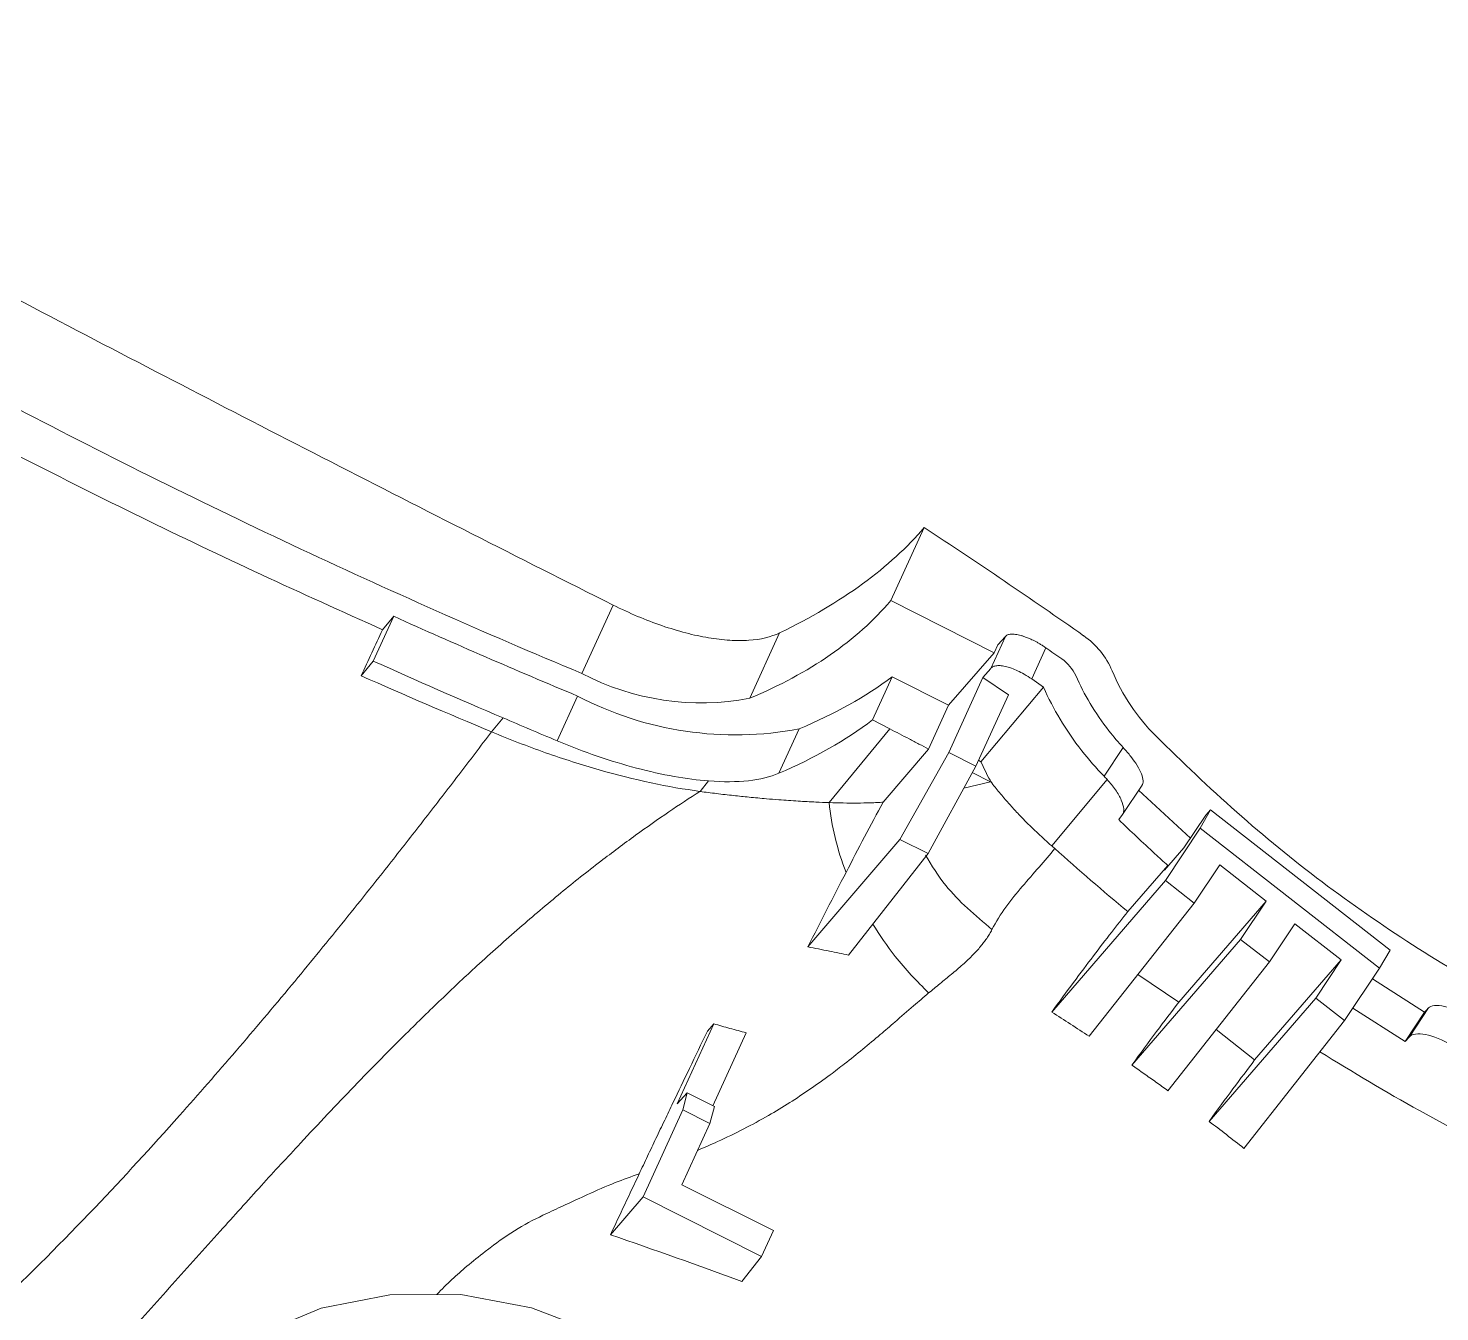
# Model space of a CAD drawing. Header units: inches. Extents: x 1424 to 4050, y 1126 to 1517.
# Drawn here: x 2756.88 to 2779.24, y 1257.14 to 1277.47 of the extents above; entities that cross this region are included whole.
import ezdxf

# ---------------------------------------------------------------- set-up
doc = ezdxf.new("R2010")
doc.units = ezdxf.units.IN
doc.header["$LTSCALE"] = 15

msp = doc.modelspace()

# ---------------------------------------------------------------- linework, layer by layer
at = {"color": 7, "linetype": 'Continuous', "lineweight": 15}
for p, q in [((2771.074, 1269.566), (2770.544, 1268.406)), ((2770.544, 1268.406), (2772.184, 1267.582)), ((2762.669, 1268.158), (2762.345, 1267.45)), ((2762.493, 1267.946), (2762.669, 1268.158)), ((2765.65, 1267.253), (2766.146, 1268.337)), ((2768.783, 1267.895), (2768.31, 1266.86)), ((2772.129, 1267.334), (2772.359, 1267.839)), ((2772.241, 1267.706), (2772.184, 1267.582)), ((2772.359, 1267.839), (2772.241, 1267.706)), ((2762.154, 1267.216), (2762.345, 1267.45)), ((2771.461, 1266.749), (2772.184, 1267.582)), ((2773.002, 1267.658), (2772.777, 1267.167)), ((2772.005, 1267.191), (2772.129, 1267.334)), ((2770.566, 1267.198), (2770.254, 1266.516)), ((2770.566, 1267.198), (2771.461, 1266.749)), ((2771.462, 1266.001), (2772.005, 1267.191)), ((2771.973, 1265.854), (2772.963, 1267.037)), ((2772.407, 1266.914), (2772.005, 1267.191)), ((2772.777, 1267.167), (2772.963, 1267.037)), ((2765.259, 1266.186), (2765.583, 1266.895)), ((2771.891, 1265.786), (2772.407, 1266.914)), ((2771.461, 1266.749), (2771.144, 1266.055)), ((2764.219, 1266.328), (2764.401, 1266.549)), ((2769.093, 1266.376), (2768.771, 1265.672)), ((2770.527, 1266.375), (2769.568, 1265.207)), ((2770.254, 1266.516), (2770.527, 1266.375)), ((2771.144, 1266.055), (2770.423, 1265.214)), ((2770.69, 1264.625), (2771.462, 1266.001)), ((2771.462, 1266.001), (2771.891, 1265.786)), ((2771.973, 1265.854), (2771.935, 1265.881)), ((2774.226, 1266.078), (2773.923, 1265.624)), ((2771.891, 1265.786), (2771.138, 1264.4)), ((2772.126, 1265.537), (2771.835, 1265.683)), ((2767.522, 1265.384), (2767.658, 1265.55)), ((2771.702, 1265.438), (2772.126, 1265.537)), ((2772.128, 1265.539), (2772.117, 1265.56)), ((2773.094, 1264.522), (2773.971, 1265.574)), ((2774.217, 1265.02), (2774.525, 1265.482)), ((2775.29, 1264.643), (2774.467, 1265.405)), ((2774.214, 1265.016), (2774.155, 1264.938)), ((2775.533, 1265.006), (2775.189, 1264.491)), ((2775.447, 1264.8), (2775.608, 1265.092)), ((2775.533, 1265.006), (2775.608, 1265.092)), ((2775.608, 1265.092), (2778.455, 1262.868)), ((2774.895, 1263.971), (2775.447, 1264.8)), ((2778.286, 1262.582), (2775.447, 1264.8)), ((2769.231, 1262.923), (2770.69, 1264.625)), ((2771.138, 1264.4), (2770.69, 1264.625)), ((2769.876, 1262.791), (2771.138, 1264.4)), ((2775.189, 1264.491), (2774.879, 1264.137)), ((2774.931, 1264.213), (2774.297, 1263.48)), ((2774.931, 1264.213), (2774.879, 1264.137)), ((2775.755, 1264.219), (2775.352, 1263.614)), ((2775.755, 1264.219), (2776.489, 1263.646)), ((2773.094, 1261.888), (2774.895, 1263.971)), ((2774.895, 1263.971), (2775.352, 1263.614)), ((2776.489, 1263.646), (2775.106, 1262.047)), ((2776.085, 1263.041), (2776.489, 1263.646)), ((2775.352, 1263.614), (2773.689, 1261.505)), ((2776.947, 1263.289), (2776.543, 1262.683)), ((2776.947, 1263.289), (2777.679, 1262.716)), ((2774.363, 1261.049), (2776.085, 1263.041)), ((2776.085, 1263.041), (2776.543, 1262.683)), ((2778.455, 1262.868), (2778.286, 1262.582)), ((2776.543, 1262.683), (2774.934, 1260.643)), ((2777.679, 1262.716), (2776.308, 1261.13)), ((2777.276, 1262.111), (2777.679, 1262.716)), ((2778.286, 1262.582), (2777.733, 1261.754)), ((2774.459, 1262.483), (2775.106, 1262.047)), ((2779, 1261.886), (2778.174, 1262.415)), ((2775.587, 1260.157), (2777.276, 1262.111)), ((2777.733, 1261.754), (2777.276, 1262.111)), ((2777.864, 1261.949), (2778.693, 1261.425)), ((2778.693, 1261.425), (2779, 1261.886)), ((2778.759, 1261.498), (2779.063, 1261.954)), ((2767.162, 1260.436), (2767.741, 1261.703)), ((2767.741, 1261.703), (2767.639, 1261.585)), ((2777.733, 1261.754), (2776.138, 1259.73)), ((2768.253, 1261.56), (2767.725, 1260.406)), ((2775.698, 1261.611), (2776.308, 1261.13)), ((2778.693, 1261.425), (2778.759, 1261.498)), ((2767.316, 1260.611), (2767.162, 1260.436)), ((2767.249, 1260.339), (2767.316, 1260.611)), ((2767.316, 1260.611), (2767.753, 1260.392)), ((2766.62, 1258.962), (2767.249, 1260.339)), ((2767.678, 1260.123), (2767.249, 1260.339)), ((2767.753, 1260.392), (2767.678, 1260.123)), ((2767.678, 1260.123), (2767.235, 1259.154)), ((2766.62, 1258.962), (2766.105, 1258.361)), ((2768.498, 1258.019), (2766.62, 1258.962)), ((2767.235, 1259.154), (2768.684, 1258.427)), ((2768.498, 1258.019), (2768.684, 1258.427)), ((2768.187, 1257.622), (2768.498, 1258.019))]:
    msp.add_line(p, q, dxfattribs=at)
at = {"color": 7, "linetype": 'Continuous', "lineweight": 15, "flags": 128}
for points in [[(2779.063, 1261.954), (2779.031, 1261.92), (2779, 1261.886)], [(2760.51, 1256.775), (2761.52, 1257.196), (2762.608, 1257.412), (2763.733, 1257.416), (2764.855, 1257.206), (2765.932, 1256.792)]]:
    msp.add_lwpolyline(points, dxfattribs=at)
at = {"color": 7, "linetype": 'Continuous', "lineweight": 15}
for centre, radius, start, end in [((2712.077, 1179.965), 107.28, 55.0073, 56.63748), ((2767.543, 1270.868), 4.081, 242.3607, 280.8193), ((2768.082, 1271.667), 5.387, 242.3607, 280.8193)]:
    msp.add_arc(centre, radius, start, end, dxfattribs=at)
for points, knots in [([(2748.657, 1277.474), (2750.03, 1276.73), (2751.433, 1275.976), (2754.302, 1274.447), (2755.757, 1273.678), (2757.971, 1272.519), (2758.711, 1272.134), (2760.192, 1271.367), (2760.934, 1270.984), (2763.162, 1269.842), (2764.652, 1269.086), (2766.146, 1268.337)], [0, 0, 0, 0, 0.25, 0.25, 0.5, 0.5, 0.625, 0.625, 0.75, 0.75, 1, 1, 1, 1]), ([(2765.65, 1267.253), (2764.106, 1267.897), (2762.574, 1268.577), (2759.536, 1270.005), (2758.039, 1270.75), (2755.83, 1271.909), (2755.102, 1272.302), (2753.666, 1273.097), (2752.957, 1273.499), (2750.859, 1274.722), (2749.497, 1275.558), (2748.172, 1276.414)], [0, 0, 0, 0, 0.25, 0.25, 0.5, 0.5, 0.625, 0.625, 0.75, 0.75, 1, 1, 1, 1]), ([(2750.705, 1274.044), (2751.39, 1273.639), (2752.785, 1272.814), (2754.83, 1271.689), (2756.801, 1270.654), (2758.67, 1269.72), (2760.567, 1268.812), (2761.851, 1268.235), (2762.493, 1267.946)], [0, 0, 0, 0, 0.183722, 0.374403, 0.529984, 0.685567, 0.842783, 1, 1, 1, 1]), ([(2771.074, 1269.566), (2770.807, 1269.251), (2770.481, 1268.952), (2769.715, 1268.394), (2769.276, 1268.134), (2768.783, 1267.895)], [0, 0, 0, 0, 0.5, 0.5, 1, 1, 1, 1]), ([(2770.544, 1268.406), (2770.277, 1268.091), (2769.956, 1267.804), (2769.209, 1267.287), (2768.785, 1267.058), (2768.31, 1266.86)], [0, 0, 0, 0, 0.5, 0.5, 1, 1, 1, 1]), ([(2766.146, 1268.337), (2766.405, 1268.207), (2766.663, 1268.098), (2767.047, 1267.966), (2767.175, 1267.927), (2767.421, 1267.863), (2767.54, 1267.838), (2767.772, 1267.799), (2767.886, 1267.785), (2768.1, 1267.772), (2768.2, 1267.772), (2768.484, 1267.791), (2768.65, 1267.831), (2768.783, 1267.895)], [0, 0, 0, 0, 0.25, 0.25, 0.375, 0.375, 0.5, 0.5, 0.625, 0.625, 0.75, 0.75, 1, 1, 1, 1]), ([(2762.493, 1267.946), (2762.437, 1267.824), (2762.323, 1267.581), (2762.21, 1267.337), (2762.154, 1267.216)], [0, 0, 0, 0, 0.499733, 1, 1, 1, 1]), ([(2773.002, 1267.658), (2772.985, 1267.669), (2772.954, 1267.691), (2772.906, 1267.72), (2772.862, 1267.746), (2772.819, 1267.768), (2772.78, 1267.787), (2772.744, 1267.804), (2772.711, 1267.818), (2772.681, 1267.83), (2772.654, 1267.839), (2772.63, 1267.847), (2772.584, 1267.861), (2772.519, 1267.875), (2772.447, 1267.877), (2772.392, 1267.866), (2772.37, 1267.848), (2772.359, 1267.839)], [0, 0, 0, 0, 0.062039, 0.120776, 0.17621, 0.228341, 0.27717, 0.322695, 0.364918, 0.403838, 0.439455, 0.471771, 0.500785, 0.632267, 0.759248, 0.8818, 1, 1, 1, 1]), ([(2773.599, 1267.852), (2773.7, 1267.781), (2773.788, 1267.699), (2773.941, 1267.51), (2774.003, 1267.406), (2774.05, 1267.295)], [0, 0, 0, 0, 0.5, 0.5, 1, 1, 1, 1]), ([(2772.129, 1267.334), (2772.134, 1267.339), (2772.144, 1267.35), (2772.166, 1267.362), (2772.192, 1267.371), (2772.222, 1267.376), (2772.256, 1267.378), (2772.295, 1267.375), (2772.337, 1267.369), (2772.391, 1267.357), (2772.462, 1267.335), (2772.555, 1267.296), (2772.664, 1267.241), (2772.738, 1267.192), (2772.777, 1267.167)], [0, 0, 0, 0, 0.060295, 0.121231, 0.182821, 0.245078, 0.308012, 0.371634, 0.435956, 0.500988, 0.602865, 0.719989, 0.852368, 1, 1, 1, 1]), ([(2774.743, 1266.264), (2774.593, 1266.413), (2774.461, 1266.574), (2774.229, 1266.918), (2774.129, 1267.103), (2774.05, 1267.295)], [0, 0, 0, 0, 0.5, 0.5, 1, 1, 1, 1]), ([(2772.963, 1267.037), (2772.963, 1267.036), (2773.041, 1266.862), (2773.222, 1266.514), (2773.546, 1266.041), (2773.798, 1265.752), (2773.923, 1265.624)], [0.0375661, 0.0375661, 0.0375661, 0.0375661, 0.0390215, 0.336172, 0.6495272, 0.927086, 0.927086, 0.927086, 0.927086]), ([(2774.226, 1266.078), (2774.147, 1266.163), (2773.958, 1266.387), (2773.698, 1266.765), (2773.541, 1267.068), (2773.474, 1267.218)], [0.1771109, 0.1771109, 0.1771109, 0.1771109, 0.364239, 0.650122, 0.9186001, 0.9186001, 0.9186001, 0.9186001]), ([(2750.883, 1252.452), (2751.082, 1252.62), (2751.505, 1252.975), (2752.177, 1253.538), (2752.964, 1254.199), (2753.826, 1254.929), (2754.997, 1255.946), (2756.382, 1257.209), (2757.893, 1258.726), (2759.447, 1260.423), (2760.741, 1261.931), (2761.848, 1263.284), (2762.552, 1264.167), (2763.168, 1264.956), (2763.698, 1265.642), (2764.046, 1266.1), (2764.219, 1266.328)], [0, 0, 0, 0, 0.0413079, 0.0874621, 0.1384359, 0.2032759, 0.2648709, 0.3814118, 0.4959422, 0.598211, 0.7386187, 0.8029714, 0.8674265, 0.9121455, 0.9563352, 1, 1, 1, 1]), ([(2767.521, 1265.385), (2767.024, 1265.451), (2766.485, 1265.566), (2765.644, 1265.807), (2765.36, 1265.897), (2764.792, 1266.098), (2764.506, 1266.208), (2764.219, 1266.328)], [0, 0, 0, 0, 0.5, 0.5, 0.75, 0.75, 1, 1, 1, 1]), ([(2770.527, 1266.375), (2770.63, 1266.322), (2770.733, 1266.269), (2770.836, 1266.216), (2770.887, 1266.189), (2770.938, 1266.162), (2770.99, 1266.135), (2771.041, 1266.109), (2771.093, 1266.082), (2771.144, 1266.055)], [0, 0, 0, 0, 0.000581687, 0.000581687, 0.000581687, 0.000872531, 0.000872531, 0.000872531, 0.001163376, 0.001163376, 0.001163376, 0.001163376]), ([(2767.658, 1265.55), (2767.484, 1265.563), (2767.301, 1265.587), (2766.919, 1265.656), (2766.718, 1265.701), (2766.312, 1265.808), (2766.105, 1265.871), (2765.685, 1266.015), (2765.471, 1266.097), (2765.259, 1266.186)], [0, 0, 0, 0, 0.25, 0.25, 0.5, 0.5, 0.75, 0.75, 1, 1, 1, 1]), ([(2774.743, 1266.264), (2775.16, 1265.848), (2775.586, 1265.444), (2776.462, 1264.67), (2776.913, 1264.301), (2778.306, 1263.251), (2779.286, 1262.624), (2780.831, 1261.787), (2781.359, 1261.526), (2782.424, 1261.045), (2782.961, 1260.824), (2784.047, 1260.423), (2784.595, 1260.242), (2785.701, 1259.919), (2786.26, 1259.777), (2787.946, 1259.392), (2789.084, 1259.19), (2790.787, 1258.866), (2791.353, 1258.754), (2792.479, 1258.508), (2793.039, 1258.373), (2795.817, 1257.637), (2797.981, 1256.848), (2801.151, 1255.414), (2802.195, 1254.894), (2803.743, 1254.056), (2804.257, 1253.766), (2805.277, 1253.169), (2805.783, 1252.862), (2808.28, 1251.293), (2810.186, 1249.926), (2813.817, 1246.969), (2815.541, 1245.379), (2817.559, 1243.223), (2817.957, 1242.783), (2818.733, 1241.887), (2819.112, 1241.432), (2820.218, 1240.047), (2820.916, 1239.094), (2821.567, 1238.109)], [0, 0, 0, 0, 0.03125, 0.03125, 0.0625, 0.0625, 0.125, 0.125, 0.15625, 0.15625, 0.1875, 0.1875, 0.21875, 0.21875, 0.25, 0.25, 0.3125, 0.3125, 0.34375, 0.34375, 0.375, 0.375, 0.5, 0.5, 0.5625, 0.5625, 0.59375, 0.59375, 0.625, 0.625, 0.75, 0.75, 0.875, 0.875, 0.90625, 0.90625, 0.9375, 0.9375, 1, 1, 1, 1]), ([(2774.522, 1265.478), (2774.55, 1265.515), (2774.548, 1265.58), (2774.484, 1265.744), (2774.424, 1265.841), (2774.347, 1265.938)], [0, 0, 0, 0, 0.5, 0.5, 1, 1, 1, 1]), ([(2768.771, 1265.672), (2768.635, 1265.614), (2768.474, 1265.575), (2768.103, 1265.534), (2767.89, 1265.532), (2767.658, 1265.55)], [0, 0, 0, 0, 0.5, 0.5, 1, 1, 1, 1]), ([(2772.117, 1265.56), (2772.091, 1265.609), (2772.041, 1265.706), (2771.996, 1265.805), (2771.973, 1265.854)], [0, 0, 0, 0, 0.500061, 1, 1, 1, 1]), ([(2773.094, 1264.522), (2773.057, 1264.554), (2772.983, 1264.618), (2772.876, 1264.717), (2772.771, 1264.817), (2772.669, 1264.918), (2772.558, 1265.034), (2772.447, 1265.156), (2772.346, 1265.271), (2772.265, 1265.366), (2772.195, 1265.452), (2772.15, 1265.511), (2772.128, 1265.54)], [0, 0, 0, 0, 0.099642, 0.199333, 0.299112, 0.399019, 0.499093, 0.637253, 0.751422, 0.834635, 0.917495, 1, 1, 1, 1]), ([(2773.971, 1265.574), (2774.02, 1265.519), (2774.065, 1265.464), (2774.143, 1265.352), (2774.174, 1265.298), (2774.241, 1265.145), (2774.248, 1265.062), (2774.214, 1265.016)], [0, 0, 0, 0, 0.25, 0.25, 0.5, 0.5, 1, 1, 1, 1]), ([(2769.568, 1265.207), (2769.498, 1265.21), (2769.336, 1265.216), (2769.071, 1265.23), (2768.809, 1265.249), (2768.549, 1265.269), (2768.31, 1265.292), (2768.047, 1265.319), (2767.788, 1265.349), (2767.609, 1265.372), (2767.522, 1265.383)], [0, 0, 0, 0, 0.107991, 0.249953, 0.402681, 0.499898, 0.632811, 0.749948, 0.87792, 1, 1, 1, 1]), ([(2769.568, 1265.207), (2769.643, 1265.205), (2769.792, 1265.2), (2770.009, 1265.199), (2770.189, 1265.202), (2770.326, 1265.208), (2770.393, 1265.212), (2770.423, 1265.214)], [0, 0, 0, 0, 0.249339, 0.499969, 0.749985, 0.886418, 1, 1, 1, 1]), ([(2770.423, 1265.214), (2770.325, 1265.036), (2770.227, 1264.85), (2770.031, 1264.478), (2769.933, 1264.29), (2769.836, 1264.102)], [0, 0, 0, 0, 0.5, 0.5, 1, 1, 1, 1]), ([(2774.155, 1264.938), (2774.343, 1264.756), (2774.6, 1264.513), (2774.863, 1264.274), (2774.931, 1264.213)], [0.01880529, 0.01880529, 0.01880529, 0.01880529, 0.03226343, 0.03686068, 0.03686068, 0.03686068, 0.03686068]), ([(2773.143, 1264.48), (2773.064, 1264.382), (2772.98, 1264.284), (2772.806, 1264.084), (2772.716, 1263.983), (2772.537, 1263.773), (2772.449, 1263.665), (2772.286, 1263.439), (2772.212, 1263.322), (2772.147, 1263.196)], [0, 0, 0, 0, 0.25, 0.25, 0.5, 0.5, 0.75, 0.75, 1, 1, 1, 1]), ([(2773.094, 1264.522), (2773.102, 1264.515), (2773.119, 1264.501), (2773.135, 1264.487), (2773.143, 1264.48)], [0, 0, 0, 0, 0.5009709, 1, 1, 1, 1]), ([(2774.297, 1263.48), (2774.132, 1263.272), (2773.953, 1263.04), (2773.654, 1262.646), (2773.549, 1262.506), (2773.328, 1262.208), (2773.213, 1262.052), (2773.094, 1261.888)], [0, 0, 0, 0, 0.5, 0.5, 0.75, 0.75, 1, 1, 1, 1]), ([(2772.147, 1263.196), (2772.134, 1263.172), (2772.108, 1263.125), (2772.064, 1263.056), (2772.016, 1262.989), (2771.964, 1262.925), (2771.909, 1262.861), (2771.818, 1262.765), (2771.685, 1262.64), (2771.507, 1262.488), (2771.324, 1262.341), (2771.203, 1262.24), (2771.143, 1262.191)], [0, 0, 0, 0, 0.0591792, 0.1185843, 0.1782526, 0.2381939, 0.2983967, 0.3588508, 0.5218644, 0.6845458, 0.8447296, 1, 1, 1, 1]), ([(2769.876, 1262.791), (2769.775, 1262.812), (2769.559, 1262.857), (2769.344, 1262.9), (2769.231, 1262.923)], [0, 0, 0, 0, 0.472069, 1, 1, 1, 1]), ([(2773.094, 1261.888), (2773.194, 1261.825), (2773.393, 1261.699), (2773.59, 1261.57), (2773.689, 1261.505)], [0, 0, 0, 0, 0.503122, 1, 1, 1, 1]), ([(2779.722, 1261.814), (2779.653, 1261.853), (2779.583, 1261.888), (2779.444, 1261.944), (2779.377, 1261.965), (2779.195, 1262.005), (2779.102, 1261.996), (2779.063, 1261.954)], [0, 0, 0, 0, 0.25, 0.25, 0.5, 0.5, 1, 1, 1, 1]), ([(2766.558, 1259.326), (2766.602, 1259.419), (2766.691, 1259.606), (2766.825, 1259.89), (2766.96, 1260.171), (2767.136, 1260.54), (2767.361, 1261.009), (2767.544, 1261.388), (2767.639, 1261.585)], [0, 0, 0, 0, 0.124977, 0.249975, 0.378148, 0.500005, 0.740081, 1, 1, 1, 1]), ([(2778.759, 1261.498), (2778.779, 1261.521), (2778.813, 1261.536), (2778.901, 1261.547), (2778.956, 1261.543), (2779.14, 1261.507), (2779.289, 1261.448), (2779.425, 1261.37)], [0, 0, 0, 0, 0.25, 0.25, 0.5, 0.5, 1, 1, 1, 1]), ([(2777.343, 1261.258), (2777.864, 1260.941), (2778.935, 1260.288), (2780.643, 1259.441), (2782.44, 1258.687), (2784.211, 1258.094), (2785.929, 1257.642), (2787.031, 1257.42), (2787.583, 1257.309)], [0, 0, 0, 0, 0.164345, 0.3375839, 0.5142551, 0.6920415, 0.8458087, 1, 1, 1, 1]), ([(2774.363, 1261.049), (2774.426, 1261.005), (2774.553, 1260.916), (2774.744, 1260.781), (2774.87, 1260.689), (2774.934, 1260.643)], [0, 0, 0, 0, 0.331264, 0.664563, 1, 1, 1, 1]), ([(2775.587, 1260.157), (2775.678, 1260.088), (2775.863, 1259.946), (2776.046, 1259.803), (2776.138, 1259.73)], [0, 0, 0, 0, 0.494627, 1, 1, 1, 1])]:
    msp.add_open_spline(points, degree=3, knots=knots, dxfattribs=at)
for points in [[(2762.669, 1268.158), (2763.636, 1267.723), (2764.607, 1267.302), (2765.583, 1266.895)], [(2762.345, 1267.45), (2763.028, 1267.142), (2763.713, 1266.842), (2764.401, 1266.549)], [(2773.002, 1267.658), (2773.086, 1267.6), (2773.17, 1267.541), (2773.255, 1267.482)], [(2773.474, 1267.218), (2773.427, 1267.323), (2773.351, 1267.415), (2773.255, 1267.482)], [(2764.219, 1266.328), (2763.529, 1266.616), (2762.84, 1266.912), (2762.154, 1267.216)], [(2769.093, 1266.376), (2769.652, 1266.61), (2770.144, 1266.884), (2770.566, 1267.198)], [(2764.401, 1266.549), (2764.686, 1266.427), (2764.972, 1266.306), (2765.259, 1266.186)], [(2768.771, 1265.672), (2769.333, 1265.912), (2769.829, 1266.194), (2770.254, 1266.516)], [(2774.347, 1265.938), (2774.309, 1265.985), (2774.268, 1266.032), (2774.226, 1266.078)], [(2773.923, 1265.624), (2773.939, 1265.607), (2773.955, 1265.591), (2773.971, 1265.574)], [(2769.836, 1264.102), (2769.693, 1264.467), (2769.603, 1264.84), (2769.568, 1265.207)], [(2773.143, 1264.48), (2773.521, 1264.141), (2773.904, 1263.807), (2774.297, 1263.48)], [(2769.836, 1264.102), (2769.633, 1263.711), (2769.431, 1263.318), (2769.231, 1262.923)], [(2775.106, 1262.047), (2774.883, 1261.754), (2774.637, 1261.425), (2774.363, 1261.049)], [(2767.741, 1261.703), (2767.826, 1261.678), (2767.997, 1261.63), (2768.167, 1261.584), (2768.253, 1261.56)], [(2776.308, 1261.13), (2776.089, 1260.842), (2775.85, 1260.52), (2775.587, 1260.157)], [(2766.558, 1259.326), (2766.405, 1259.002), (2766.254, 1258.681), (2766.105, 1258.361)], [(2766.105, 1258.361), (2766.798, 1258.123), (2767.492, 1257.877), (2768.187, 1257.622)]]:
    msp.add_open_spline(points, degree=3, dxfattribs=at)
at = {"color": 8, "linetype": 'Continuous', "lineweight": 15}
for points, knots in [([(2757.896, 1256.178), (2757.899, 1256.182), (2758.067, 1256.363), (2758.489, 1256.826), (2759.159, 1257.569), (2759.881, 1258.376), (2760.558, 1259.125), (2761.125, 1259.742), (2761.616, 1260.266), (2762.042, 1260.712), (2762.47, 1261.152), (2762.94, 1261.623), (2763.444, 1262.114), (2764.026, 1262.661), (2764.646, 1263.214), (2765.3, 1263.767), (2765.914, 1264.256), (2766.487, 1264.683), (2767.012, 1265.054), (2767.356, 1265.278), (2767.521, 1265.385)], [0, 0, 0, 0, 0.001278, 0.057462, 0.145336, 0.232916, 0.307153, 0.376841, 0.42411, 0.470233, 0.516234, 0.56254, 0.619536, 0.673481, 0.740166, 0.8027, 0.861193, 0.91105, 0.957444, 1, 1, 1, 1]), ([(2772.147, 1263.196), (2771.883, 1263.419), (2771.461, 1263.775), (2771.194, 1264.212), (2771.094, 1264.376)], [0, 0, 0, 0, 0.625391, 1, 1, 1, 1]), ([(2771.143, 1262.191), (2770.959, 1262.379), (2770.622, 1262.722), (2770.373, 1263.107), (2770.26, 1263.281)], [0, 0, 0, 0, 0.549588, 1, 1, 1, 1]), ([(2767.484, 1259.698), (2767.59, 1259.743), (2767.837, 1259.85), (2768.213, 1260.033), (2768.594, 1260.239), (2768.943, 1260.45), (2769.268, 1260.668), (2769.557, 1260.873), (2769.835, 1261.086), (2770.099, 1261.298), (2770.364, 1261.52), (2770.632, 1261.751), (2770.888, 1261.972), (2771.064, 1262.123), (2771.143, 1262.191)], [0, 0, 0, 0, 0.076758, 0.179069, 0.277672, 0.365127, 0.450736, 0.538312, 0.602173, 0.685067, 0.766527, 0.836192, 0.926733, 1, 1, 1, 1]), ([(2763.352, 1257.415), (2763.352, 1257.415), (2763.428, 1257.498), (2763.585, 1257.649), (2763.84, 1257.875), (2764.046, 1258.039), (2764.311, 1258.244), (2764.623, 1258.466), (2765.037, 1258.675), (2765.408, 1258.845), (2765.769, 1259.011), (2766.154, 1259.183), (2766.431, 1259.281), (2766.558, 1259.326)], [0, 0, 0, 0, 0.0007968, 0.0925573, 0.1779874, 0.2775483, 0.304466, 0.4472347, 0.5820217, 0.6695035, 0.7689155, 0.8945632, 1, 1, 1, 1])]:
    msp.add_open_spline(points, degree=3, knots=knots, dxfattribs=at)

doc.saveas('drawing.dxf')
